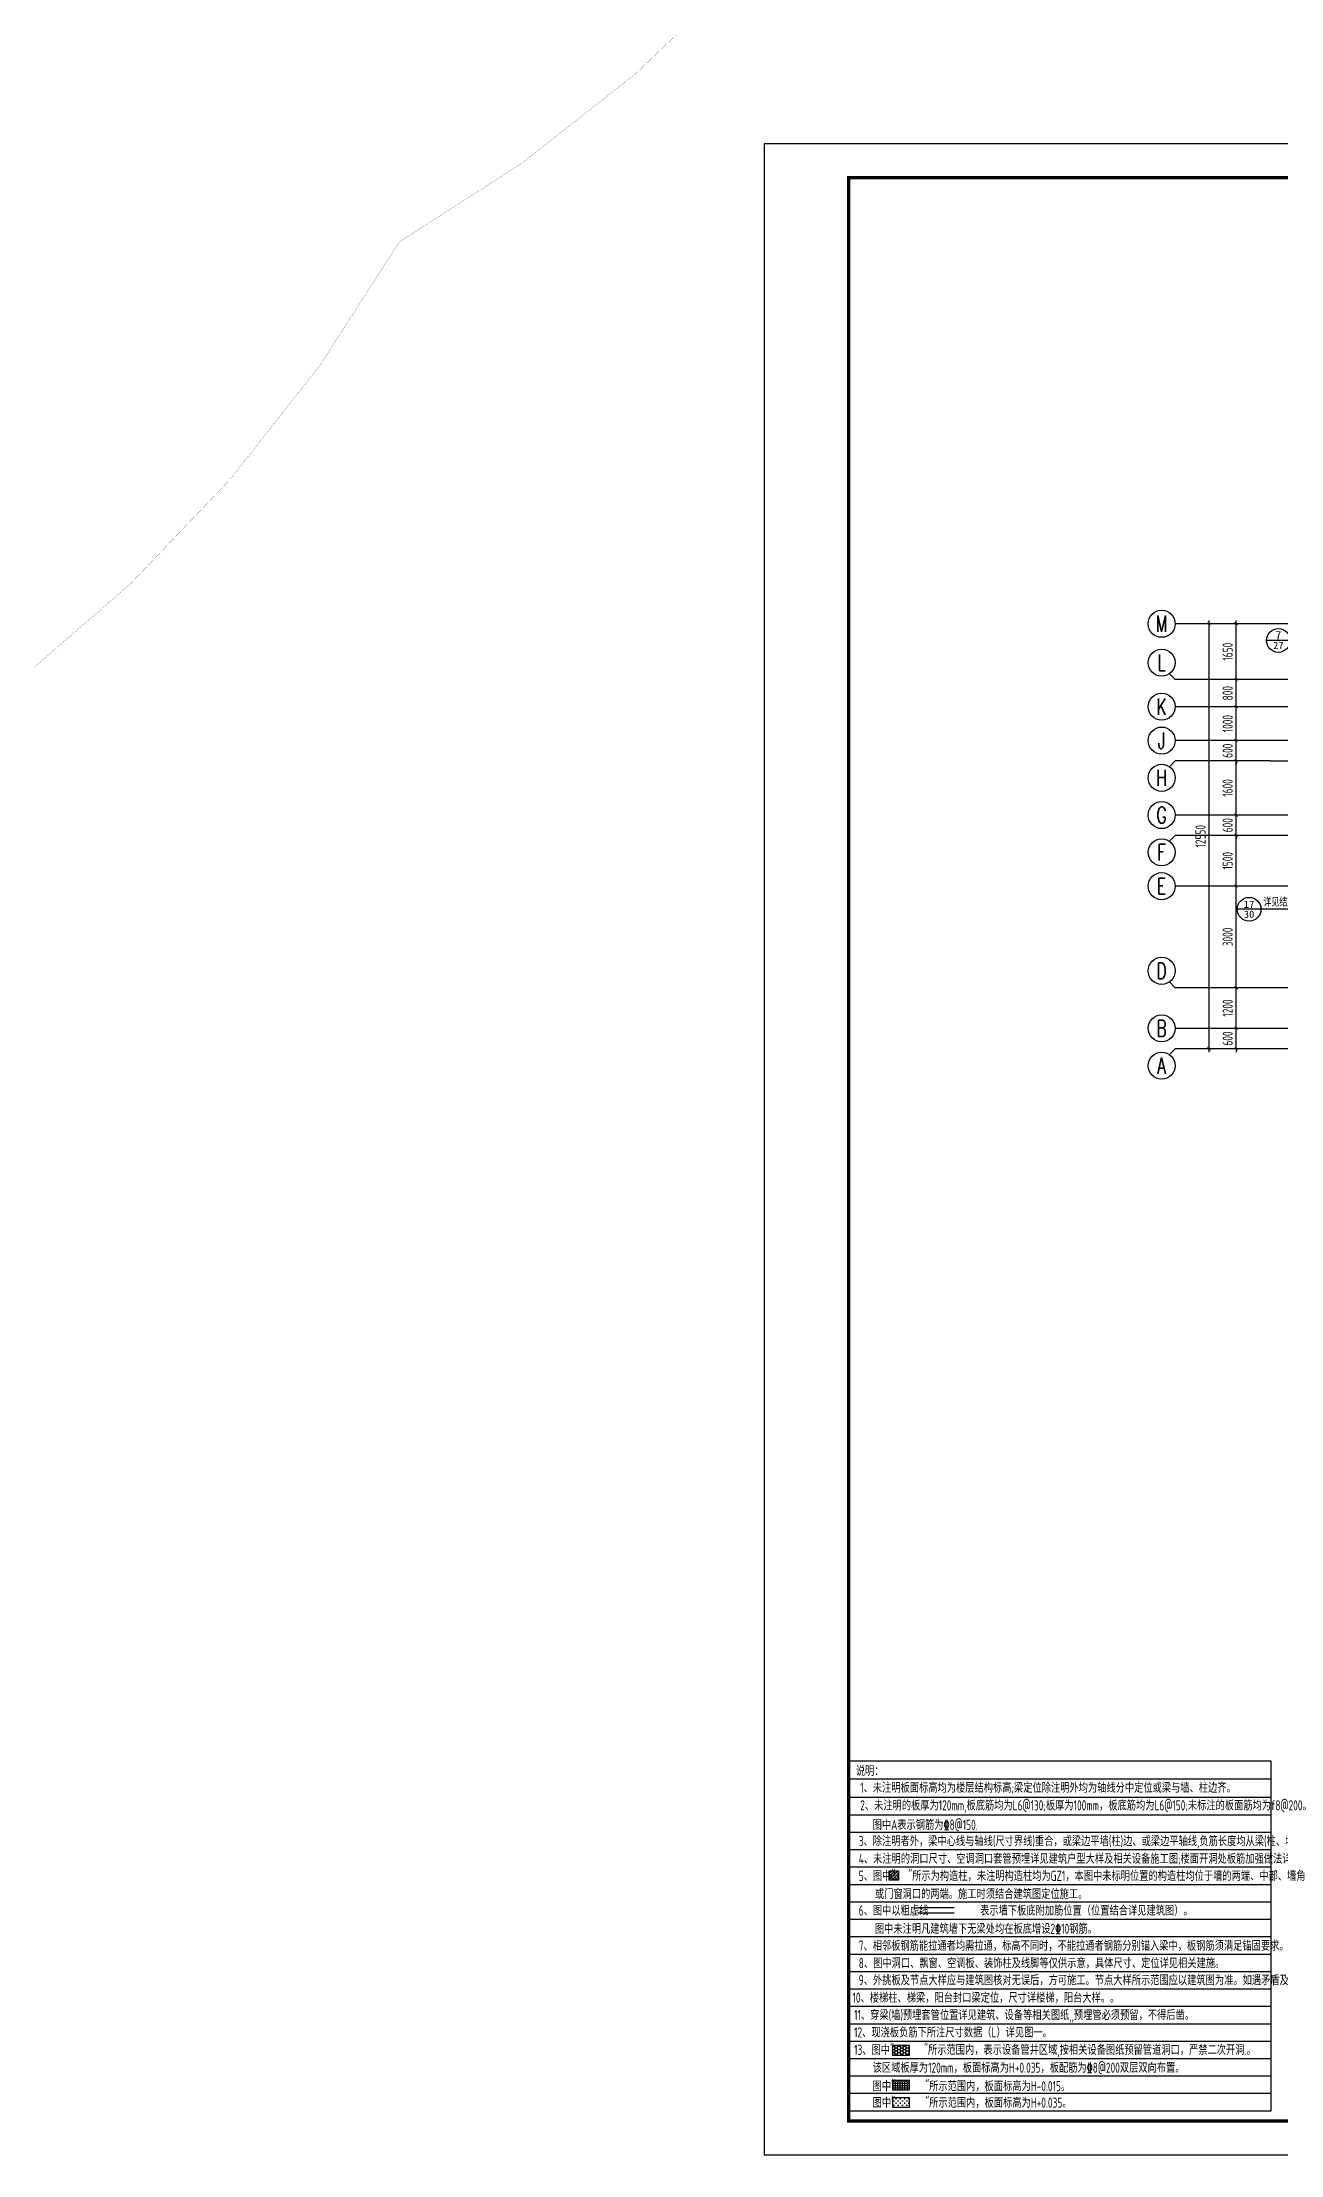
# Model space of a CAD drawing. Extents: x -668857 to 154266, y -275694 to 291306.
# Drawn here: x -262656 to -226069, y -178424 to -116029 of the extents above; entities that cross this region are included whole.
import ezdxf
from ezdxf.enums import TextEntityAlignment as Align

# ---------------------------------------------------------------- set-up
doc = ezdxf.new("R2010")
doc.units = 0
doc.header["$LTSCALE"] = 1000
doc.linetypes.add('DASH', pattern=[0.35, 0.25, -0.1])
doc.linetypes.add('DOTE', pattern=[2.42, 2, -0.2, 0.02, -0.2])
doc.layers.get('0').update_dxf_attribs({"linetype": 'CONTINUOUS'})
doc.layers.get('DEFPOINTS').update_dxf_attribs({"linetype": 'CONTINUOUS'})
for name, color, linetype in [('-TK', 7, 'CONTINUOUS'), ('A-AXIS', 1, 'CONTINUOUS'), ('A-DOTE', 10, 'DOTE'), ('AXIS_NUM', 7, 'CONTINUOUS'), ('DIM_IDEN', 67, 'CONTINUOUS'), ('PUB_TEXT', 2, 'CONTINUOUS'), ('S-B板填充', 251, 'CONTINUOUS'), ('S-Y一般标注', 3, 'CONTINUOUS'), ('S-文字', 7, 'CONTINUOUS'), ('S-板正筋', 2, 'CONTINUOUS'), ('S-构造柱', 212, 'CONTINUOUS'), ('S-表格线', 54, 'CONTINUOUS'), ('S-降板填充', 75, 'CONTINUOUS')]:
    doc.layers.add(name, color=color, linetype=linetype)
doc.layers.add('审图修改', color=2, linetype='CONTINUOUS', plot=False)
doc.styles.add('_TCH_AXIS', font='COMPLEX', dxfattribs={"bigfont": 'GBCBIG'})
doc.styles.add('_TCH_LABEL', font='simhei.ttf')
doc.styles.add('TSSD_Axis', font='complex.shx', dxfattribs={"width": 0.7, "bigfont": 'hztxt.shx'})
doc.styles.add('TSSD_DIMENSION', font='Tssdeng.shx', dxfattribs={"width": 0.7, "bigfont": 'tssdchn.shx'})
doc.styles.add('TSSD_REIN', font='tssdeng.shx', dxfattribs={"width": 0.7, "height": 300, "bigfont": 'tssdchn.shx'})
doc.dimstyles.new('TSSD_100_100', dxfattribs={"dimtxt": 300, "dimasz": 100, "dimexe": 100, "dimexo": 250, "dimgap": 100, "dimtad": 1, "dimdec": 0, "dimzin": 0, "dimdsep": 46, "dimtxsty": 'TSSD_DIMENSION', "dimblk": 'ARCHTICK', "dimcen": 0, "dimdle": 100, "dimclrt": 7, "dimadec": 0, "dimazin": 0, "dimtfac": 1, "dimtdec": 0, "dimtix": 1, "dimtmove": 2, "dimatfit": 3, "dimldrblk": 'ARCHTICK', "dimfxl": 0, "dimtolj": 1, "dimtzin": 0, "dimarcsym": 0})

# ---------------------------------------------------------------- blocks, each defined once
blk = doc.blocks.new('A1')
blk.add_lwpolyline([(0, 59400), (0, 0), (84100, 0), (84100, 59400)], close=True)
at = {"const_width": 100}
blk.add_lwpolyline([(2500, 58400), (2500, 1000), (83100, 1000), (83100, 58400)], close=True, dxfattribs=at)
blk = doc.blocks.new('ts_axno')
at = {"color": 0, "linetype": 'ByBlock', "lineweight": -2}
blk.add_circle((0, 0), 0.5, dxfattribs=at)
at = {"color": 0, "linetype": 'ByBlock', "lineweight": -2, "style": 'TSSD_Axis', "width": 0.7}
blk.add_attdef('A', text='', height=0.6, dxfattribs=at).set_placement((0, 0), align=Align.MIDDLE_CENTER)
blk = doc.blocks.new('_ArchTick')
at = {"color": 0, "linetype": 'ByBlock', "const_width": 0.15}
blk.add_lwpolyline([(-0.5, -0.5), (0.5, 0.5)], dxfattribs=at)
blk = doc.blocks.new('*D174')
at = {"layer": 'DEFPOINTS', "color": 0}
for p in [(2600, 5200), (3600, 5200), (3600, 4600)]:
    blk.add_point(p, dxfattribs=at)
at = {"layer": 'S-Y一般标注', "color": 0, "lineweight": -2}
for p, q in [((3350, 5200), (2500, 5200)), ((2600, 5200), (2600, 5300)), ((2600, 4600), (2600, 5200)), ((3350, 4600), (2500, 4600)), ((2600, 4600), (2600, 4500))]:
    blk.add_line(p, q, dxfattribs=at)
at = {"layer": 'S-Y一般标注', "color": 0, "lineweight": -2, "xscale": 100, "yscale": 100, "zscale": 100}
for p, rotation in [((2600, 5200), 270), ((2600, 4600), 90)]:
    blk.add_blockref('_ArchTick', p, dxfattribs=dict(at, rotation=rotation))
at = {"layer": 'S-Y一般标注', "color": 7, "insert": (2350, 4900), "char_height": 300, "attachment_point": 5, "rotation": 90, "style": 'TSSD_DIMENSION'}
blk.add_mtext('\\A1;600', dxfattribs=at)
blk = doc.blocks.new('*D175')
at = {"layer": 'DEFPOINTS', "color": 0}
for p in [(2600, 10900), (3600, 10900), (3600, 9400)]:
    blk.add_point(p, dxfattribs=at)
at = {"layer": 'S-Y一般标注', "color": 0, "lineweight": -2}
for p, q in [((3350, 10900), (2500, 10900)), ((2600, 9300), (2600, 11000)), ((3350, 9400), (2500, 9400))]:
    blk.add_line(p, q, dxfattribs=at)
at = {"layer": 'S-Y一般标注', "color": 0, "lineweight": -2, "xscale": 100, "yscale": 100, "zscale": 100}
for p, rotation in [((2600, 10900), 90), ((2600, 9400), 270)]:
    blk.add_blockref('_ArchTick', p, dxfattribs=dict(at, rotation=rotation))
at = {"layer": 'S-Y一般标注', "color": 7, "insert": (2350, 10150), "char_height": 300, "attachment_point": 5, "rotation": 90, "style": 'TSSD_DIMENSION'}
blk.add_mtext('\\A1;1500', dxfattribs=at)
blk = doc.blocks.new('*D176')
at = {"layer": 'DEFPOINTS', "color": 0}
for p in [(2600, 11500), (3600, 11500), (3600, 10900)]:
    blk.add_point(p, dxfattribs=at)
at = {"layer": 'S-Y一般标注', "color": 0, "lineweight": -2}
for p, q in [((3350, 11500), (2500, 11500)), ((2600, 11500), (2600, 11600)), ((2600, 10900), (2600, 11500)), ((3350, 10900), (2500, 10900)), ((2600, 10900), (2600, 10800))]:
    blk.add_line(p, q, dxfattribs=at)
at = {"layer": 'S-Y一般标注', "color": 0, "lineweight": -2, "xscale": 100, "yscale": 100, "zscale": 100}
for p, rotation in [((2600, 11500), 270), ((2600, 10900), 90)]:
    blk.add_blockref('_ArchTick', p, dxfattribs=dict(at, rotation=rotation))
at = {"layer": 'S-Y一般标注', "color": 7, "insert": (2350, 11200), "char_height": 300, "attachment_point": 5, "rotation": 90, "style": 'TSSD_DIMENSION'}
blk.add_mtext('\\A1;600', dxfattribs=at)
blk = doc.blocks.new('*D177')
at = {"layer": 'DEFPOINTS', "color": 0}
for p in [(2600, 13100), (3600, 13100), (3600, 11500)]:
    blk.add_point(p, dxfattribs=at)
at = {"layer": 'S-Y一般标注', "color": 0, "lineweight": -2}
for p, q in [((2600, 11400), (2600, 13200)), ((3350, 13100), (2500, 13100)), ((3350, 11500), (2500, 11500))]:
    blk.add_line(p, q, dxfattribs=at)
at = {"layer": 'S-Y一般标注', "color": 0, "lineweight": -2, "xscale": 100, "yscale": 100, "zscale": 100}
for p, rotation in [((2600, 13100), 90), ((2600, 11500), 270)]:
    blk.add_blockref('_ArchTick', p, dxfattribs=dict(at, rotation=rotation))
at = {"layer": 'S-Y一般标注', "color": 7, "insert": (2350, 12300), "char_height": 300, "attachment_point": 5, "rotation": 90, "style": 'TSSD_DIMENSION'}
blk.add_mtext('\\A1;1600', dxfattribs=at)
blk = doc.blocks.new('*D178')
at = {"layer": 'DEFPOINTS', "color": 0}
for p in [(2600, 13700), (3600, 13700), (3600, 13100)]:
    blk.add_point(p, dxfattribs=at)
at = {"layer": 'S-Y一般标注', "color": 0, "lineweight": -2}
for p, q in [((2600, 13700), (2600, 13800)), ((3350, 13700), (2500, 13700)), ((2600, 13100), (2600, 13700)), ((3350, 13100), (2500, 13100)), ((2600, 13100), (2600, 13000))]:
    blk.add_line(p, q, dxfattribs=at)
at = {"layer": 'S-Y一般标注', "color": 0, "lineweight": -2, "xscale": 100, "yscale": 100, "zscale": 100}
for p, rotation in [((2600, 13700), 270), ((2600, 13100), 90)]:
    blk.add_blockref('_ArchTick', p, dxfattribs=dict(at, rotation=rotation))
at = {"layer": 'S-Y一般标注', "color": 7, "insert": (2350, 13400), "char_height": 300, "attachment_point": 5, "rotation": 90, "style": 'TSSD_DIMENSION'}
blk.add_mtext('\\A1;600', dxfattribs=at)
blk = doc.blocks.new('*D179')
at = {"layer": 'DEFPOINTS', "color": 0}
for p in [(2600, 14700), (3600, 14700), (3600, 13700)]:
    blk.add_point(p, dxfattribs=at)
at = {"layer": 'S-Y一般标注', "color": 0, "lineweight": -2}
for p, q in [((3350, 14700), (2500, 14700)), ((2600, 13600), (2600, 14800)), ((3350, 13700), (2500, 13700))]:
    blk.add_line(p, q, dxfattribs=at)
at = {"layer": 'S-Y一般标注', "color": 0, "lineweight": -2, "xscale": 100, "yscale": 100, "zscale": 100}
for p, rotation in [((2600, 14700), 90), ((2600, 13700), 270)]:
    blk.add_blockref('_ArchTick', p, dxfattribs=dict(at, rotation=rotation))
at = {"layer": 'S-Y一般标注', "color": 7, "insert": (2350, 14200), "char_height": 300, "attachment_point": 5, "rotation": 90, "style": 'TSSD_DIMENSION'}
blk.add_mtext('\\A1;1000', dxfattribs=at)
blk = doc.blocks.new('*D180')
at = {"layer": 'DEFPOINTS', "color": 0}
for p in [(1800, 17150), (3600, 17150), (3600, 4600)]:
    blk.add_point(p, dxfattribs=at)
at = {"layer": 'S-Y一般标注', "color": 0, "lineweight": -2}
for p, q in [((3350, 17150), (1700, 17150)), ((1800, 4500), (1800, 17250)), ((3350, 4600), (1700, 4600))]:
    blk.add_line(p, q, dxfattribs=at)
at = {"layer": 'S-Y一般标注', "color": 0, "lineweight": -2, "xscale": 100, "yscale": 100, "zscale": 100}
for p, rotation in [((1800, 17150), 90), ((1800, 4600), 270)]:
    blk.add_blockref('_ArchTick', p, dxfattribs=dict(at, rotation=rotation))
at = {"layer": 'S-Y一般标注', "color": 7, "insert": (1550, 10875), "char_height": 300, "attachment_point": 5, "rotation": 90, "style": 'TSSD_DIMENSION'}
blk.add_mtext('\\A1;12550', dxfattribs=at)
blk = doc.blocks.new('*D181')
at = {"layer": 'DEFPOINTS', "color": 0}
for p in [(2600, 15500), (3600, 15500), (3600, 14700)]:
    blk.add_point(p, dxfattribs=at)
at = {"layer": 'S-Y一般标注', "color": 0, "lineweight": -2}
for p, q in [((2600, 14600), (2600, 15600)), ((3350, 15500), (2500, 15500)), ((3350, 14700), (2500, 14700))]:
    blk.add_line(p, q, dxfattribs=at)
at = {"layer": 'S-Y一般标注', "color": 0, "lineweight": -2, "xscale": 100, "yscale": 100, "zscale": 100}
for p, rotation in [((2600, 15500), 90), ((2600, 14700), 270)]:
    blk.add_blockref('_ArchTick', p, dxfattribs=dict(at, rotation=rotation))
at = {"layer": 'S-Y一般标注', "color": 7, "insert": (2350, 15100), "char_height": 300, "attachment_point": 5, "rotation": 90, "style": 'TSSD_DIMENSION'}
blk.add_mtext('\\A1;800', dxfattribs=at)
blk = doc.blocks.new('*D182')
at = {"layer": 'DEFPOINTS', "color": 0}
for p in [(2600, 6400), (3600, 6400), (3600, 5200)]:
    blk.add_point(p, dxfattribs=at)
at = {"layer": 'S-Y一般标注', "color": 0, "lineweight": -2}
for p, q in [((3350, 6400), (2500, 6400)), ((2600, 5100), (2600, 6500)), ((3350, 5200), (2500, 5200))]:
    blk.add_line(p, q, dxfattribs=at)
at = {"layer": 'S-Y一般标注', "color": 0, "lineweight": -2, "xscale": 100, "yscale": 100, "zscale": 100}
for p, rotation in [((2600, 6400), 90), ((2600, 5200), 270)]:
    blk.add_blockref('_ArchTick', p, dxfattribs=dict(at, rotation=rotation))
at = {"layer": 'S-Y一般标注', "color": 7, "insert": (2350, 5800), "char_height": 300, "attachment_point": 5, "rotation": 90, "style": 'TSSD_DIMENSION'}
blk.add_mtext('\\A1;1200', dxfattribs=at)
blk = doc.blocks.new('*D183')
at = {"layer": 'DEFPOINTS', "color": 0}
for p in [(2600, 9400), (3600, 9400), (3600, 6400)]:
    blk.add_point(p, dxfattribs=at)
at = {"layer": 'S-Y一般标注', "color": 0, "lineweight": -2}
for p, q in [((3350, 9400), (2500, 9400)), ((2600, 6300), (2600, 9500)), ((3350, 6400), (2500, 6400))]:
    blk.add_line(p, q, dxfattribs=at)
at = {"layer": 'S-Y一般标注', "color": 0, "lineweight": -2, "xscale": 100, "yscale": 100, "zscale": 100}
for p, rotation in [((2600, 9400), 90), ((2600, 6400), 270)]:
    blk.add_blockref('_ArchTick', p, dxfattribs=dict(at, rotation=rotation))
at = {"layer": 'S-Y一般标注', "color": 7, "insert": (2350, 7900), "char_height": 300, "attachment_point": 5, "rotation": 90, "style": 'TSSD_DIMENSION'}
blk.add_mtext('\\A1;3000', dxfattribs=at)
blk = doc.blocks.new('*D212')
at = {"layer": 'DEFPOINTS', "color": 0}
for p in [(2600, 17150), (3600, 17150), (3600, 15500)]:
    blk.add_point(p, dxfattribs=at)
at = {"layer": 'S-Y一般标注', "color": 0, "lineweight": -2}
for p, q in [((3350, 17150), (2500, 17150)), ((2600, 15400), (2600, 17250)), ((3350, 15500), (2500, 15500))]:
    blk.add_line(p, q, dxfattribs=at)
at = {"layer": 'S-Y一般标注', "color": 0, "lineweight": -2, "xscale": 100, "yscale": 100, "zscale": 100}
for p, rotation in [((2600, 17150), 90), ((2600, 15500), 270)]:
    blk.add_blockref('_ArchTick', p, dxfattribs=dict(at, rotation=rotation))
at = {"layer": 'S-Y一般标注', "color": 7, "insert": (2350, 16325), "char_height": 300, "attachment_point": 5, "rotation": 90, "style": 'TSSD_DIMENSION'}
blk.add_mtext('\\A1;1650', dxfattribs=at)
blk = doc.blocks.new('20210811.10024340')
at = {"layer": 'DIM_IDEN'}
for p, q in [((11295, 16253), (10595, 16253)), ((12204, 16253), (11295, 16253)), ((12204, 13305), (12204, 16253)), ((14477, 16253), (15386, 16253)), ((14477, 14955), (14477, 16253)), ((16086, 16253), (15386, 16253)), ((17428, 16253), (18337, 16253)), ((17428, 13305), (17428, 16253)), ((19037, 16253), (18337, 16253)), ((1914, 14561), (1214, 14561)), ((2823, 14561), (1914, 14561)), ((2823, 11505), (2823, 14561)), ((5101, 14561), (4401, 14561)), ((6010, 14561), (5101, 14561)), ((6010, 12505), (6010, 14561)), ((7376, 14561), (6676, 14561)), ((8285, 14561), (7376, 14561)), ((8285, 12505), (8285, 14561)), ((9170, 14561), (8470, 14561)), ((10079, 14561), (9170, 14561)), ((10079, 12505), (10079, 14561)), ((19553, 14561), (20462, 14561)), ((19553, 12505), (19553, 14561)), ((21162, 14561), (20462, 14561)), ((21347, 14561), (22256, 14561)), ((21347, 12505), (21347, 14561)), ((22956, 14561), (22256, 14561)), ((23622, 14561), (24531, 14561)), ((23622, 12505), (23622, 14561)), ((25231, 14561), (24531, 14561)), ((26680, 14561), (27589, 14561)), ((26680, 11505), (26680, 14561)), ((28289, 14561), (27589, 14561)), ((5767, 9913), (5067, 9913)), ((6676, 9913), (5767, 9913)), ((6676, 8705), (6676, 9913)), ((22960, 9913), (23869, 9913)), ((22960, 8705), (22960, 9913)), ((24569, 9913), (23869, 9913)), ((11103, 8905), (11103, 8100)), ((11103, 8100), (11993, 8100)), ((12693, 8100), (11993, 8100)), ((1050, 6623), (350, 6623)), ((1690, 6623), (1050, 6623)), ((2416, 6623), (1690, 6623)), ((3706, 3805), (3706, 2116)), ((25926, 3805), (25926, 2116)), ((4973, 2930), (5420, 2930)), ((5420, 2930), (6536, 2930)), ((7036, 2930), (6536, 2930)), ((9889, 2605), (9889, 1400)), ((11712, 2595), (11712, 1400)), ((13691, 2605), (13691, 1400)), ((15941, 2605), (15941, 1400)), ((17946, 2595), (17946, 1400)), ((19743, 2605), (19743, 1400)), ((23096, 2930), (22596, 2930)), ((24212, 2930), (23096, 2930)), ((24659, 2930), (24212, 2930)), ((2797, 2116), (2097, 2116)), ((3706, 2116), (2797, 2116)), ((25926, 2116), (26835, 2116)), ((27535, 2116), (26835, 2116)), ((8980, 1400), (8280, 1400)), ((9889, 1400), (8980, 1400)), ((10803, 1400), (10103, 1400)), ((11712, 1400), (10803, 1400)), ((12782, 1400), (12082, 1400)), ((13691, 1400), (12782, 1400)), ((15941, 1400), (16850, 1400)), ((17550, 1400), (16850, 1400)), ((17946, 1400), (18855, 1400)), ((19555, 1400), (18855, 1400)), ((19743, 1400), (20652, 1400)), ((21352, 1400), (20652, 1400))]:
    blk.add_line(p, q, dxfattribs=at)
for points, const_width in [([(14582, 14955), (14582, 15155)], 35), ([(12099, 13305), (12099, 13505)], 35), ([(17533, 13305), (17533, 13505)], 35), ([(5905, 12505), (5905, 12705)], 35), ([(8180, 12505), (8180, 12705)], 35), ([(9974, 12505), (9974, 12705)], 35), ([(19658, 12505), (19658, 12705)], 35), ([(21452, 12505), (21452, 12705)], 35), ([(23727, 12505), (23727, 12705)], 35), ([(2718, 11505), (2718, 11705)], 35), ([(26785, 11505), (26785, 11705)], 35), ([(6781, 8705), (6781, 8905)], 35), ([(11208, 8905), (11208, 8705)], 35), ([(22855, 8705), (22855, 8905)], 35), ([(2416, 6728), (2216, 6728)], 35), ([(3601, 3805), (3601, 3605)], 35), ([(26031, 3805), (26031, 3605)], 35), ([(4973, 2855), (5116, 2855)], 25), ([(9784, 2605), (9784, 2405)], 35), ([(11607, 2595), (11607, 2395)], 35), ([(13586, 2605), (13586, 2405)], 35), ([(16046, 2605), (16046, 2405)], 35), ([(18051, 2595), (18051, 2395)], 35), ([(19848, 2605), (19848, 2405)], 35), ([(24659, 2855), (24516, 2855)], 25)]:
    blk.add_lwpolyline(points, dxfattribs=dict(at, const_width=const_width))
for centre, radius in [((10945, 16253), 350), ((15736, 16253), 350), ((18687, 16253), 350), ((1564, 14561), 350), ((4751, 14561), 350), ((7026, 14561), 350), ((8820, 14561), 350), ((20812, 14561), 350), ((22606, 14561), 350), ((24881, 14561), 350), ((27939, 14561), 350), ((5417, 9913), 350), ((24219, 9913), 350), ((12343, 8100), 350), ((700, 6623), 350), ((6786, 2930), 250), ((22846, 2930), 250), ((2447, 2116), 350), ((27185, 2116), 350), ((8630, 1400), 350), ((10453, 1400), 350), ((12432, 1400), 350), ((17200, 1400), 350), ((19205, 1400), 350), ((21002, 1400), 350)]:
    blk.add_circle(centre, radius, dxfattribs=at)
at = {"layer": 'PUB_TEXT', "style": '_TCH_LABEL'}
for s, height, width, p, p2 in [('12', 211.6, 1.022989, (10789, 16294), (11101, 16294)), ('13', 212.7, 1.00565, (15582, 16294), (15890, 16294)), ('12', 211.6, 1.022989, (18531, 16294), (18842, 16294)), ('29', 212.7, 1.00565, (10791, 16000), (11099, 16000)), ('29', 212.7, 1.00565, (15582, 16000), (15890, 16000)), ('29', 212.7, 1.00565, (18533, 16000), (18840, 16000)), ('27', 212.3, 1.011364, (1410, 14308), (1718, 14308)), ('7', 241, 1.053254, (1473, 14600), (1655, 14600)), ('28', 213.8, 0.988889, (4599, 14307), (4903, 14307)), ('9', 242, 1.011364, (4663, 14600), (4839, 14600)), ('28', 213.8, 0.988889, (6874, 14307), (7178, 14307)), ('11', 210.8, 1.034884, (6869, 14602), (7183, 14602)), ('28', 213.8, 0.988889, (8668, 14307), (8972, 14307)), ('10', 213.8, 0.988889, (8668, 14602), (8972, 14602)), ('28', 213.8, 0.988889, (20660, 14307), (20964, 14307)), ('10', 213.8, 0.988889, (20660, 14602), (20964, 14602)), ('28', 213.8, 0.988889, (22454, 14307), (22758, 14307)), ('11', 210.8, 1.034884, (22449, 14602), (22763, 14602)), ('28', 213.8, 0.988889, (24729, 14307), (25033, 14307)), ('9', 242, 1.011364, (24793, 14600), (24969, 14600)), ('29', 212.3, 1.011364, (27785, 14308), (28093, 14308)), ('8', 242, 1.017143, (27851, 14600), (28027, 14600)), ('19', 212.3, 1.011364, (5263, 9954), (5572, 9954)), ('20', 213.8, 0.988889, (24067, 9954), (24371, 9954)), ('30', 212.7, 1.00565, (5264, 9660), (5571, 9660)), ('30', 212.7, 1.00565, (24065, 9660), (24372, 9660)), ('21', 211.6, 1.022989, (12187, 8141), (12499, 8141)), ('30', 212.7, 1.00565, (12189, 7847), (12497, 7847)), ('17', 210.8, 1.034884, (543, 6663), (857, 6663)), ('30', 212.7, 1.00565, (546, 6369), (854, 6369)), ('6', 173, 1.011364, (6723, 2958), (6849, 2958)), ('6', 173, 1.011364, (22783, 2958), (22908, 2958)), ('26', 151.4, 1.017143, (6675, 2749), (6897, 2749)), ('26', 151.4, 1.017143, (22735, 2749), (22956, 2749)), ('24', 212.3, 1.011364, (2292, 1863), (2601, 1863)), ('1', 241, 1.034884, (2357, 2155), (2537, 2155)), ('25', 211.6, 1.022989, (27029, 1864), (27341, 1864)), ('3', 242, 1.00565, (27098, 2155), (27272, 2155)), ('25', 211.6, 1.022989, (8474, 1148), (8786, 1148)), ('4', 241, 1.034884, (8540, 1439), (8720, 1439)), ('26', 212, 1.017143, (10298, 1147), (10608, 1147)), ('5', 241, 1.028902, (10363, 1439), (10542, 1439)), ('24', 212.3, 1.011364, (12277, 1147), (12586, 1147)), ('2', 241, 1.022989, (12343, 1439), (12521, 1439)), ('24', 212.3, 1.011364, (17045, 1147), (17354, 1147)), ('2', 241, 1.022989, (17111, 1439), (17289, 1439)), ('26', 212, 1.017143, (19050, 1147), (19360, 1147)), ('5', 241, 1.028902, (19115, 1439), (19294, 1439)), ('25', 211.6, 1.022989, (20846, 1148), (21158, 1148)), ('4', 241, 1.034884, (20912, 1439), (21092, 1439))]:
    blk.add_text(s, height=height, dxfattribs=dict(at, width=width)).set_placement(p, p2, align=Align.FIT)
at = {"layer": 'PUB_TEXT', "style": '_TCH_AXIS'}
for height, p in [(236.3, (11365, 16336)), (236.3, (14657, 16336)), (236.3, (17607, 16336)), (236.3, (1984, 14645)), (236.3, (5171, 14645)), (236.3, (7446, 14645)), (236.3, (9240, 14645)), (236.3, (19732, 14645)), (236.3, (21526, 14645)), (236.3, (23802, 14645)), (236.3, (26859, 14645)), (236.3, (5838, 9996)), (236.3, (23139, 9996)), (236.3, (11264, 8183)), (236.3, (1120, 6706)), (168.8, (6015, 2989)), (168.8, (23146, 2989)), (236.3, (2867, 2199)), (236.3, (26105, 2199)), (236.3, (9050, 1483)), (236.3, (10873, 1483)), (236.3, (12852, 1483)), (236.3, (16120, 1483)), (236.3, (18125, 1483)), (236.3, (19922, 1483))]:
    blk.add_text('详见结施', height=height, dxfattribs=at).set_placement(p)
blk = doc.blocks.new('20210726.16395156')
at = {"layer": 'A-AXIS'}
for p, q in [((3600, 17150), (800, 17150)), ((800, 15500), (628.4, 15671.7)), ((3600, 15500), (800, 15500)), ((3600, 14700), (800, 14700)), ((3600, 13700), (800, 13700)), ((800, 13100.3), (628.4, 12928.7)), ((3600, 13100.3), (800, 13100.3)), ((3600, 11500), (800, 11500)), ((800, 10900), (628.4, 10728.4)), ((3600, 10900), (800, 10900)), ((3600, 9400), (800, 9400)), ((800, 6400), (628.4, 6571.7)), ((3600, 6400), (800, 6400)), ((3600, 5200), (800, 5200)), ((800, 4600), (628.4, 4428.4)), ((3600, 4600), (800, 4600))]:
    blk.add_line(p, q, dxfattribs=at)
at = {"layer": 'A-DOTE'}
for p, q in [((55600, 17150), (3600, 17150)), ((55600, 15500), (3600, 15500)), ((55600, 14700), (3600, 14700)), ((55600, 13700), (3600, 13700)), ((3600, 13100.3), (55600, 13100.3)), ((55600, 11500), (3600, 11500)), ((55600, 10900), (3600, 10900)), ((55600, 9400), (3600, 9400)), ((55600, 6400), (3600, 6400)), ((55600, 5200), (3600, 5200)), ((55600, 4600), (3600, 4600))]:
    blk.add_line(p, q, dxfattribs=at)
at = {"layer": 'A-AXIS'}
ref = blk.add_blockref('ts_axno', (400, 17150), dxfattribs=dict(at, xscale=800, yscale=800, zscale=800))
ref.add_attrib('G', 'M', dxfattribs={"layer": 'AXIS_NUM', "height": 480, "style": 'TSSD_Axis', "width": 0.7}).set_placement((400, 17150), align=Align.MIDDLE_CENTER)
ref = blk.add_blockref('ts_axno', (400, 16000), dxfattribs=dict(at, xscale=800, yscale=800, zscale=800))
ref.add_attrib('G', 'L', dxfattribs={"layer": 'AXIS_NUM', "height": 480, "style": 'TSSD_Axis', "width": 0.7}).set_placement((400, 16000), align=Align.MIDDLE_CENTER)
ref = blk.add_blockref('ts_axno', (400, 14700), dxfattribs=dict(at, xscale=800, yscale=800, zscale=800))
ref.add_attrib('G', 'K', dxfattribs={"layer": 'AXIS_NUM', "height": 480, "style": 'TSSD_Axis', "width": 0.7}).set_placement((400, 14700), align=Align.MIDDLE_CENTER)
ref = blk.add_blockref('ts_axno', (400, 13700), dxfattribs=dict(at, xscale=800, yscale=800, zscale=800))
ref.add_attrib('G', 'J', dxfattribs={"layer": 'AXIS_NUM', "height": 480, "style": 'TSSD_Axis', "width": 0.7}).set_placement((400, 13700), align=Align.MIDDLE_CENTER)
ref = blk.add_blockref('ts_axno', (400, 12600.3), dxfattribs=dict(at, xscale=800, yscale=800, zscale=800))
ref.add_attrib('C', 'H', dxfattribs={"layer": 'AXIS_NUM', "height": 480, "style": 'TSSD_Axis', "width": 0.7}).set_placement((400, 12600.3), align=Align.MIDDLE_CENTER)
ref = blk.add_blockref('ts_axno', (400, 11500), dxfattribs=dict(at, xscale=800, yscale=800, zscale=800))
ref.add_attrib('D', 'G', dxfattribs={"layer": 'AXIS_NUM', "height": 480, "style": 'TSSD_Axis', "width": 0.7}).set_placement((400, 11500), align=Align.MIDDLE_CENTER)
ref = blk.add_blockref('ts_axno', (400, 10400), dxfattribs=dict(at, xscale=800, yscale=800, zscale=800))
ref.add_attrib('C', 'F', dxfattribs={"layer": 'AXIS_NUM', "height": 480, "style": 'TSSD_Axis', "width": 0.7}).set_placement((400, 10400), align=Align.MIDDLE_CENTER)
ref = blk.add_blockref('ts_axno', (400, 9400), dxfattribs=dict(at, xscale=800, yscale=800, zscale=800))
ref.add_attrib('B', 'E', dxfattribs={"layer": 'AXIS_NUM', "height": 480, "style": 'TSSD_Axis', "width": 0.7}).set_placement((400, 9400), align=Align.MIDDLE_CENTER)
ref = blk.add_blockref('ts_axno', (400, 6900), dxfattribs=dict(at, xscale=800, yscale=800, zscale=800, rotation=180))
ref.add_attrib('C', 'D', dxfattribs={"layer": 'AXIS_NUM', "height": 480, "style": 'TSSD_Axis', "width": 0.7}).set_placement((400, 6900), align=Align.MIDDLE_CENTER)
ref = blk.add_blockref('ts_axno', (400, 5200), dxfattribs=dict(at, xscale=800, yscale=800, zscale=800))
ref.add_attrib('A', 'B', dxfattribs={"layer": 'AXIS_NUM', "height": 480, "style": 'TSSD_Axis', "width": 0.7}).set_placement((400, 5200), align=Align.MIDDLE_CENTER)
ref = blk.add_blockref('ts_axno', (400, 4100), dxfattribs=dict(at, xscale=800, yscale=800, zscale=800))
ref.add_attrib('F', 'A', dxfattribs={"layer": 'AXIS_NUM', "height": 480, "style": 'TSSD_Axis', "width": 0.7}).set_placement((400, 4100), align=Align.MIDDLE_CENTER)
at = {"layer": 'S-Y一般标注'}
for base, p1, p2, picture, middle in [((1800, 17150), (3600, 4600), (3600, 17150), '*D180', (1550, 10875)), ((2600, 17150), (3600, 15500), (3600, 17150), '*D212', (2350, 16325)), ((2600, 15500), (3600, 14700), (3600, 15500), '*D181', (2350, 15100)), ((2600, 14700), (3600, 13700), (3600, 14700), '*D179', (2350, 14200)), ((2600, 13700), (3600, 13100.3), (3600, 13700), '*D178', (2350, 13400.2)), ((2600, 13100.3), (3600, 11500), (3600, 13100.3), '*D177', (2350, 12300.2)), ((2600, 11500), (3600, 10900), (3600, 11500), '*D176', (2350, 11200)), ((2600, 10900), (3600, 9400), (3600, 10900), '*D175', (2350, 10150)), ((2600, 9400), (3600, 6400), (3600, 9400), '*D183', (2350, 7900)), ((2600, 6400), (3600, 5200), (3600, 6400), '*D182', (2350, 5800)), ((2600, 5200), (3600, 4600), (3600, 5200), '*D174', (2350, 4900))]:
    dim = blk.add_linear_dim(base=base, p1=p1, p2=p2, angle=90, dimstyle='TSSD_100_100', dxfattribs=at)
    dim.commit()
    dim.dimension.update_dxf_attribs({"geometry": picture, "text_midpoint": middle})

msp = doc.modelspace()

# ---------------------------------------------------------------- hatches: boundary and pattern name
at = {"layer": 'S-B板填充'}
h = msp.add_hatch(dxfattribs=at)
h.set_pattern_fill('ANGLE', color=252, scale=10, style=0)
h.set_pattern_definition([(0, (-152232.07, -372098.846), (0, 69.85), [50.8, -19.05]), (90, (-152232.07, -372098.846), (-69.85, 4e-15), [50.8, -19.05])])
h.paths.add_polyline_path([(-237542.91, -176507.2), (-237031.81, -176507.2), (-237031.81, -176228.41), (-237542.91, -176228.41)])
h = msp.add_hatch(dxfattribs=at)
h.set_pattern_fill('CROSS', color=252, scale=10, style=0)
h.set_pattern_definition([(0, (-152232.067, -372098.846), (63.5, 63.5), [31.75, -95.25]), (90, (-152216.19, -372114.72), (-63.5, 63.5), [31.75, -95.25])])
h.paths.add_polyline_path([(-237542.91, -177021.48), (-237031.81, -177021.48), (-237031.81, -176742.7), (-237542.91, -176742.7)])
at = {"layer": 'S-构造柱'}
h = msp.add_hatch(dxfattribs=at)
h.set_pattern_fill('ARMORED', color=256, scale=12.857143, style=0)
h.set_pattern_definition([(50, (-2090906.98, -301659), (92.2191663, -8.0681316), [9.642857, -106.0714286]), (355, (-2090906.98, -301659), (-17.839457, 96.710417), [7.7142857, -84.857143]), (100.4514, (-2090899.3, -301659.67), (74.3797776, 88.642227), [8.1951673, -90.146843]), (46.1842, (-2090906.98, -301633.29), (137.216706, -21.281016), [14.464286, -159.107143]), (96.6356, (-2090895.55, -301635.06), (120.170919, 125.243726), [12.292751, -135.220243]), (351.1842, (-2090906.98, -301633.29), (120.170822, 125.24382), [11.571429, -127.285714]), (21, (-2090894.124, -301639.716), (76.7451924, -51.765286), [9.642857, -106.0714286]), (326, (-2090894.12, -301639.72), (31.2834, 93.233577), [7.7142857, -84.857143]), (71.4514, (-2090887.73, -301644.03), (108.0286237, 41.4682067), [8.1951673, -90.146843]), (37.5, (-2090906.98, -301659), (1.56340997, 42.80063835), [0, -83.8285714, 0, -86.1428571, 0, -85.1785714]), (7.5, (-2090906.98, -301659), (33.8232262, 50.7100772), [0, -49.1142857, 0, -81.9, 0, -32.4642857]), (327.5, (-2090935.653, -301659), (68.6343132, -2.8999121), [0, -32.1428571, 0, -100.2857143, 0, -133.0714286]), (317.5, (-2090948.51, -301659), (74.981079, 12.8706406), [0, -41.7857143, 0, -66.6, 0, -94.5]), (45, (-2090906.98, -301659), (-45.4568645, 45.4568645), [])])
h.paths.add_polyline_path([(-237638.4, -170036.47), (-237364.11, -170036.47), (-237364.11, -170310.75), (-237638.4, -170310.75)])
at = {"layer": 'S-降板填充', "linetype": 'ByBlock'}
h = msp.add_hatch(dxfattribs=at)
h.set_pattern_fill('HONEY', color=8, scale=17.142857, style=0)
h.set_pattern_definition([(0, (-3050128.003, -243188.89), (81.6428571, 47.1365143), [54.4285714, -108.8571429]), (120, (-3050128.003, -243188.89), (-81.6428474, 47.1365312), [54.4285714, -108.8571429]), (60, (-3050128.003, -243188.89), (9.75e-06, 94.2730455), [-108.8571429, 54.4285714])])
h.paths.add_polyline_path([(-237542.91, -175478.62), (-237031.81, -175478.62), (-237031.81, -175199.84), (-237542.91, -175199.84)])

# ---------------------------------------------------------------- linework, layer by layer
at = {"layer": 'S-板正筋', "linetype": 'DASH', "const_width": 42.86}
for points in [[(-236786.85, -171124.74), (-236786.85, -171124.74), (-235716.34, -171124.73), (-235716.34, -171124.73)], [(-236786.85, -171282.8), (-236786.85, -171282.8), (-235716.34, -171282.79), (-235716.34, -171282.79)]]:
    msp.add_lwpolyline(points, dxfattribs=at)
at = {"layer": 'S-构造柱'}
msp.add_lwpolyline([(-237638.4, -170036.47), (-237364.11, -170036.47), (-237364.11, -170310.75), (-237638.4, -170310.75), (-237638.4, -170036.47)], dxfattribs=at)
at = {"layer": 'S-表格线'}
for p, q in [((-238830.92, -177124.26), (-238830.92, -166799.03)), ((-226349.44, -166799.03), (-238830.92, -166799.03)), ((-226349.44, -177124.26), (-226349.44, -166799.03)), ((-226349.44, -167333.08), (-238830.92, -167333.08)), ((-238830.92, -176115.44), (-238830.92, -167333.08)), ((-238830.92, -167867.12), (-226349.44, -167867.12)), ((-238830.92, -168381.4), (-226349.44, -168381.4)), ((-238830.92, -168895.69), (-226349.44, -168895.69)), ((-238830.92, -168895.69), (-226349.44, -168895.69)), ((-238830.92, -169409.97), (-226349.44, -169409.97)), ((-238830.92, -169924.26), (-226349.44, -169924.26)), ((-238830.92, -170438.55), (-226349.44, -170438.55)), ((-238830.92, -170952.83), (-226349.44, -170952.83)), ((-238830.92, -171467.12), (-226349.44, -171467.12)), ((-238830.92, -171981.4), (-226349.44, -171981.4)), ((-238830.92, -172495.69), (-226349.44, -172495.69)), ((-238830.92, -173009.97), (-226349.44, -173009.97)), ((-238830.92, -173524.26), (-226349.44, -173524.26)), ((-238830.92, -174038.55), (-226349.44, -174038.55)), ((-238830.92, -174552.83), (-226349.44, -174552.83)), ((-238830.92, -175067.12), (-226349.44, -175067.12)), ((-238830.92, -175581.4), (-226349.44, -175581.4)), ((-238830.92, -176095.69), (-226349.44, -176095.69)), ((-238830.92, -176609.97), (-226349.44, -176609.97)), ((-238830.92, -176609.97), (-226349.44, -176609.97)), ((-238830.92, -177124.26), (-226349.44, -177124.26))]:
    msp.add_line(p, q, dxfattribs=at)
at = {"layer": 'S-降板填充'}
for points in [[(-237542.91, -175478.62), (-237031.81, -175478.62), (-237031.81, -175199.84), (-237542.91, -175199.84)], [(-237542.91, -176507.2), (-237031.81, -176507.2), (-237031.81, -176228.41), (-237542.91, -176228.41)], [(-237542.91, -177021.48), (-237031.81, -177021.48), (-237031.81, -176742.7), (-237542.91, -176742.7)]]:
    msp.add_lwpolyline(points, close=True, dxfattribs=at)
at = {"layer": '审图修改', "const_width": 5}
msp.add_lwpolyline([(-642790.31, 268747.65, -0.57735027), (-564654.52, 268747.65, -0.57735027), (-486518.72, 268747.65, -0.57735027), (-408382.93, 268747.65, -0.57735027), (-330247.13, 268747.65, -0.57735027), (-252111.33, 268747.65, -0.57735027), (-252111.33, 190611.85, -0.57735027), (-252111.33, 112476.06, -0.57735027), (-252111.33, 34340.26, -0.57735027), (-252111.33, -43795.54, -0.57735027), (-252111.33, -121931.33, -0.57735027), (-330247.13, -121931.33, -0.57735027), (-408382.93, -121931.33, -0.57735027), (-486518.72, -121931.33, -0.57735027), (-564654.52, -121931.33, -0.57735027), (-642790.31, -121931.33, -0.57735027), (-642790.31, -43795.54, -0.57735027), (-642790.31, 34340.26, -0.57735027), (-642790.31, 112476.06, -0.57735027), (-642790.31, 190611.85, -0.57735027), (-642790.31, 268747.65, -0.57735027), (-642790.31, 268747.65, -0.57735027)], format="xyb", dxfattribs=at)

# ---------------------------------------------------------------- block references
at = {"layer": '-TK'}
msp.add_blockref('A1', (-241330.92, -178424.26), dxfattribs=at)
at = {"layer": 'A-DOTE'}
msp.add_blockref('20210726.16395156', (-229988.63, -150354.8), dxfattribs=at)
at = {"layer": 'PUB_TEXT'}
msp.add_blockref('20210811.10024340', (-227704.52, -148259.38), dxfattribs=at)

# ---------------------------------------------------------------- texts
at = {"layer": 'S-文字', "style": 'TSSD_REIN', "width": 0.7}
for s, p in [('说明：', (-238623.07, -167236.32)), ('1、未注明板面标高均为楼层结构标高;梁定位除注明外均为轴线分中定位或梁与墙、柱边齐。', (-238492.68, -167732.57)), ('3、除注明者外，梁中心线与轴线(尺寸界线)重合，或梁边平墙(柱)边、或梁边平轴线,负筋长度均从梁(柱、墙)边起算。', (-238535.87, -169309.79)), ('4、未注明的洞口尺寸、空调洞口套管预埋详见建筑户型大样及相关设备施工图;楼面开洞处板筋加强做法详见结构设计总说明。', (-238535.87, -169829.79)), ('5、图中"   "所示为构造柱，未注明构造柱均为GZ1，本图中未标明位置的构造柱均位于墙的两端、中部、墙角', (-238535.87, -170336.05)), ('或门窗洞口的两端。施工时须结合建筑图定位施工。', (-238059.42, -170871.04)), ('6、图中以粗虚线            表示墙下板底附加筋位置（位置结合详见建筑图）。', (-238535.87, -171360.65)), ('图中未注明凡建筑墙下无梁处均在板底增设2%%13210钢筋。', (-238059.42, -171899.61)), ('7、相邻板钢筋能拉通者均需拉通，标高不同时，不能拉通者钢筋分别锚入梁中，板钢筋须满足锚固要求。', (-238535.87, -172399.94)), ('8、图中洞口、飘窗、空调板、装饰柱及线脚等仅供示意，具体尺寸、定位详见相关建施。', (-238535.87, -172914.22)), ('9、外挑板及节点大样应与建筑图核对无误后，方可施工。节点大样所示范围应以建筑图为准。如遇矛盾及时与设计单位联系解决。', (-238535.87, -173416.68)), ('10、楼梯柱、梯梁，阳台封口梁定位，尺寸详楼梯，阳台大样。。', (-238720.1, -173935.52)), ('11、穿梁(墙)预埋套管位置详见建筑、设备等相关图纸,,预埋管必须预留，不得后凿。', (-238672.61, -174445.83)), ('12、现浇板负筋下所注尺寸数据（L）详见图一。', (-238672.61, -174960.12)), ('13、图中"       "所示范围内，表示设备管井区域,按相关设备图纸预留管道洞口，严禁二次开洞.。', (-238672.61, -175474.41)), ('图中"       "所示范围内，板面标高为H-0.015。', (-238124.5, -176546.93)), ('图中"       "所示范围内，板面标高为H+0.035。', (-238124.5, -177036.66))]:
    msp.add_text(s, height=300, dxfattribs=at).set_placement(p)
at = {"layer": 'S-文字', "color": 1, "style": 'TSSD_REIN', "width": 0.7}
for s, p in [('2、未注明的板厚为120mm,板底筋均为L6@130;板厚为100mm，板底筋均为L6@150;未标注的板面筋均为f8@200。', (-238492.68, -168254.38)), ('图中A表示钢筋为%%1328@150.', (-238123.53, -168829.58)), ('该区域板厚为120mm，板面标高为H+0.035，板配筋为%%1328@200双层双向布置。', (-238124.5, -176002.16))]:
    msp.add_text(s, height=300, dxfattribs=at).set_placement(p)

doc.saveas('drawing.dxf')
